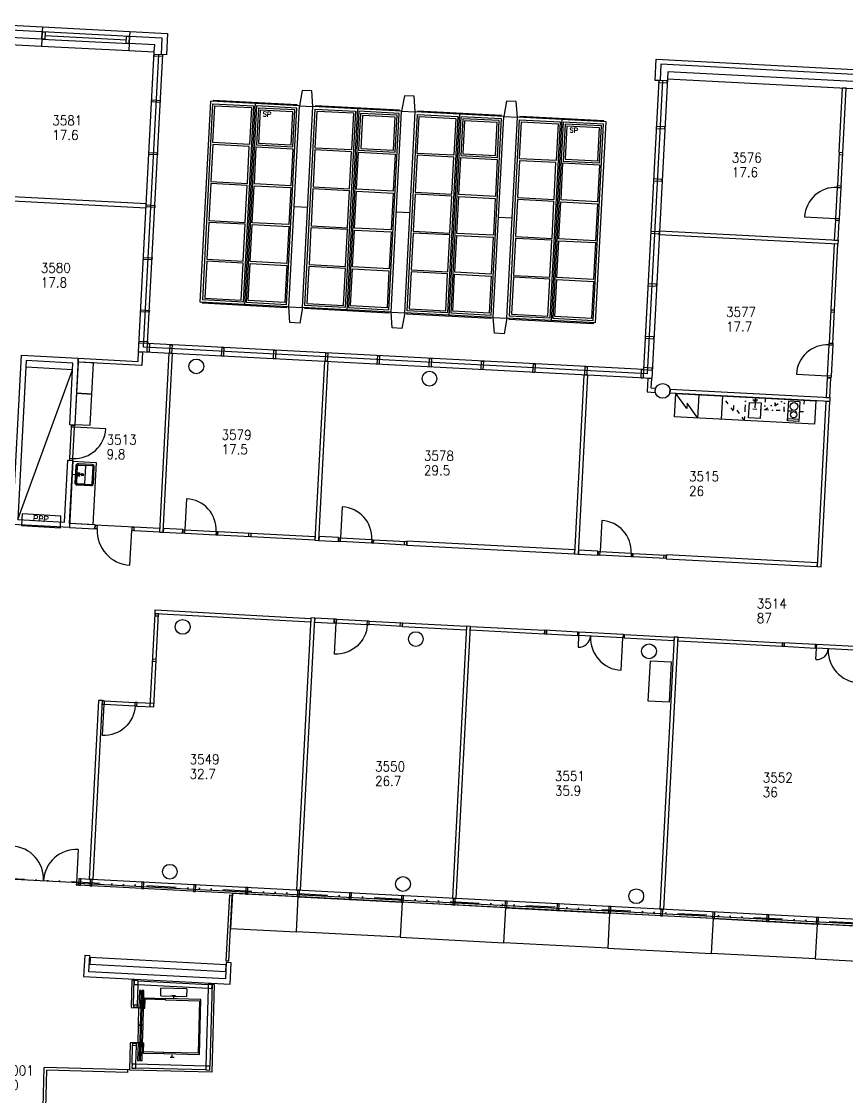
# Model space of a CAD drawing. Extents: x -405 to 153753, y -2585 to 66147.
# Drawn here: x 98557 to 119754, y 29366 to 56981 of the extents above; entities that cross this region are included whole.
import ezdxf

# ---------------------------------------------------------------- set-up
doc = ezdxf.new("R2010")
doc.units = 0
doc.header["$LTSCALE"] = 100
doc.header["$MEASUREMENT"] = 0
for name, pattern in [('KEL', [2.25, 1, -1.25]), ('PALOALUE', [13, 5, -2, 0, -2, 0, -2, 0, -2]), ('PKL', [3, 1, -1, 0, -1])]:
    doc.linetypes.add(name, pattern=pattern)
for name, color, linetype in [('ART1100T0', 7, 'CONTINUOUS'), ('ART1100T3', 7, 'CONTINUOUS'), ('ART1100TB', 7, 'CONTINUOUS'), ('M00402', 8, 'CONTINUOUS'), ('M06001', 7, 'CONTINUOUS'), ('M06037', 8, 'CONTINUOUS'), ('M06041', 8, 'CONTINUOUS'), ('M06051', 3, 'CONTINUOUS'), ('m06080', 8, 'CONTINUOUS'), ('M06081', 8, 'CONTINUOUS'), ('PALOOS', 1, 'PALOALUE')]:
    doc.layers.add(name, color=color, linetype=linetype)
doc.styles.add('ROMANS', font='romans.shx')
doc.styles.get("Standard").update_dxf_attribs({"font": 'simplex.shx'})

# ---------------------------------------------------------------- blocks, each defined once
blk = doc.blocks.new('av-kaappi')
at = {"layer": 'm06080'}
blk.add_lwpolyline([(1040, -540), (0, -540), (0, 0), (1040, 0)], close=True, dxfattribs=at)
blk = doc.blocks.new('aioa_huone')
at = {"layer": 'ART1100T0', "width": 0.9}
blk.add_attdef('HNENUM', (56, 73), '', height=250, dxfattribs=at)
at = {"layer": 'ART1100T3', "width": 0.9}
blk.add_attdef('HNEALA', (56, -302), '', height=250, dxfattribs=at)

msp = doc.modelspace()

# ---------------------------------------------------------------- linework, layer by layer
at = {"layer": 'M00402'}
for p, q in [((99869, 48037), (98671, 48100)), ((98466, 44185), (99869, 48037))]:
    msp.add_line(p, q, dxfattribs=at)
at = {"layer": 'M06001'}
for p, q in [((99094, 56845), (99087, 56715)), ((99094, 56845), (101341, 56727)), ((99157, 56619), (101255, 56509)), ((101341, 56727), (101334, 56597)), ((99078, 56530), (99068, 56350)), ((99068, 56350), (101315, 56233)), ((101325, 56412), (101315, 56233)), ((138506, 32824), (100021, 34841)), ((138512, 32944), (100028, 34961)), ((138503, 32774), (100019, 34791)), ((100182, 32995), (100153, 32446)), ((100182, 32995), (100312, 32988)), ((100319, 32933), (100309, 32753)), ((103804, 32750), (100319, 32933)), ((103795, 32570), (100309, 32753)), ((103804, 32750), (103795, 32570))]:
    msp.add_line(p, q, dxfattribs=at)
for points in [[(96488, 56981), (99094, 56845)], [(99078, 56530), (96471, 56667)], [(99087, 56715), (96481, 56852)], [(101341, 56727), (102310, 56676), (102281, 56127), (102151, 56134), (102173, 56553), (101334, 56597)], [(96462, 56487), (99068, 56350)], [(101315, 56233), (101969, 56198), (101979, 56378), (101325, 56412)], [(115151, 55508), (114748, 47808), (101566, 48499), (101969, 56198)], [(115028, 55459), (114634, 47934), (101692, 48613), (102086, 56137)], [(114929, 55464), (114539, 48039), (101797, 48707), (102186, 56132)], [(120258, 55605), (114986, 55882), (114964, 55462), (114834, 55469), (114862, 56018), (120265, 55735)], [(120248, 55421), (115161, 55687), (115151, 55508), (120239, 55241)], [(99925, 46612), (99795, 46619), (99878, 48207), (98680, 48270), (98466, 44185), (99664, 44122), (99747, 45710), (99877, 45704), (99787, 43986), (98329, 44062), (98557, 48406), (100015, 48330), (99925, 46612)], [(100153, 32446), (103918, 32249), (103947, 32798), (103817, 32805), (103795, 32385), (100290, 32569), (100312, 32988)]]:
    msp.add_lwpolyline(points, dxfattribs=at)
for points in [[(99078, 56530), (101325, 56412), (101334, 56597), (99087, 56715)], [(99153, 56526), (99078, 56530), (99087, 56715), (99162, 56711)], [(101325, 56412), (101250, 56416), (101259, 56601), (101334, 56597)], [(101966, 56143), (102186, 56132), (102183, 56082), (101964, 56094)], [(115148, 55453), (114929, 55464), (114926, 55414), (115146, 55403)], [(119745, 55267), (119645, 55272), (119559, 53624), (119659, 53619)], [(101905, 54965), (102124, 54954), (102122, 54904), (101902, 54915)], [(115087, 54274), (114867, 54286), (114864, 54236), (115084, 54224)], [(101834, 53617), (102054, 53605), (102051, 53556), (101831, 53567)], [(115016, 52926), (114796, 52938), (114794, 52888), (115013, 52876)], [(97166, 52435), (101759, 52194), (101765, 52294), (97171, 52535)], [(101763, 52269), (101983, 52257), (101980, 52207), (101761, 52219)], [(119440, 51367), (119540, 51362), (119566, 51861), (119467, 51867)], [(114945, 51578), (114726, 51589), (114723, 51540), (114943, 51528)], [(119535, 51262), (114941, 51503), (114947, 51603), (119540, 51362)], [(119535, 51262), (119435, 51268), (119347, 49580), (119447, 49575)], [(101693, 50921), (101912, 50909), (101910, 50859), (101690, 50871)], [(114875, 50230), (114655, 50241), (114652, 50191), (114872, 50180)], [(101622, 49572), (101842, 49561), (101839, 49511), (101619, 49523)], [(114804, 48882), (114584, 48893), (114582, 48843), (114801, 48832)], [(101580, 48769), (101800, 48757), (101797, 48707), (101577, 48719)], [(101785, 48487), (101797, 48707), (101847, 48705), (101835, 48485)], [(102365, 48457), (102376, 48677), (102426, 48674), (102415, 48454)], [(103698, 48387), (103709, 48607), (103759, 48604), (103748, 48385)], [(101666, 48494), (101647, 48144), (100010, 48230), (100015, 48330), (101553, 48249), (101566, 48499)], [(102099, 43865), (102199, 43859), (102440, 48453), (102340, 48458)], [(105031, 48317), (105042, 48537), (105092, 48534), (105081, 48315)], [(106364, 48247), (106376, 48467), (106426, 48465), (106414, 48245)], [(107697, 48178), (107709, 48397), (107759, 48395), (107747, 48175)], [(106098, 43655), (106198, 43650), (106439, 48244), (106339, 48249)], [(109030, 48108), (109042, 48327), (109092, 48325), (109080, 48105)], [(110364, 48038), (110375, 48258), (110425, 48255), (110414, 48035)], [(111697, 47968), (111708, 48188), (111758, 48185), (111747, 47965)], [(113030, 47898), (113042, 48118), (113091, 48115), (113080, 47896)], [(114762, 48078), (114542, 48089), (114539, 48039), (114759, 48028)], [(112764, 43306), (112864, 43301), (113105, 47894), (113005, 47899)], [(114478, 47822), (114490, 48042), (114539, 48039), (114528, 47820)], [(114648, 47813), (114629, 47464), (114839, 47453), (114844, 47553), (114735, 47558), (114748, 47808)], [(119228, 47323), (119328, 47318), (119354, 47817), (119255, 47822)], [(119323, 47218), (115219, 47433), (115224, 47533), (119328, 47318)], [(119001, 42979), (119101, 42974), (119323, 47218), (119223, 47223)], [(99787, 43986), (100442, 43952), (100447, 44051), (99792, 44086)], [(102099, 43865), (101450, 43899), (101456, 43999), (102104, 43965)], [(102204, 43959), (102199, 43859), (102698, 43833), (102703, 43933)], [(106098, 43655), (104456, 43741), (104461, 43841), (106104, 43755)], [(106204, 43750), (106198, 43650), (106698, 43624), (106703, 43724)], [(108460, 43631), (108455, 43532), (112764, 43306), (112770, 43406)], [(112869, 43400), (112864, 43301), (113363, 43274), (113369, 43374)], [(115126, 43282), (115121, 43182), (119001, 42979), (119006, 43079)], [(105993, 41648), (105988, 41549), (101989, 41768), (101994, 41867)], [(105627, 34667), (105727, 34662), (106094, 41653), (105994, 41658)], [(106094, 41653), (106088, 41553), (106588, 41527), (106593, 41626)], [(109993, 41448), (109988, 41348), (108345, 41434), (108351, 41534)], [(109627, 34458), (109727, 34453), (110093, 41443), (109993, 41448)], [(111996, 41343), (111990, 41243), (110088, 41343), (110093, 41443)], [(115326, 41169), (115321, 41069), (114047, 41136), (114053, 41235)], [(114960, 34178), (115059, 34173), (115426, 41164), (115326, 41169)], [(118102, 41023), (118097, 40923), (115421, 41064), (115426, 41164)], [(100295, 34947), (100395, 34942), (100635, 39535), (100535, 39541)], [(100019, 34791), (100069, 34789), (100078, 34958), (100028, 34961)], [(100311, 34776), (100361, 34773), (100370, 34943), (100320, 34946)], [(101644, 34706), (101694, 34703), (101703, 34873), (101653, 34876)], [(102977, 34636), (103027, 34633), (103036, 34803), (102986, 34806)], [(104310, 34566), (104360, 34564), (104369, 34733), (104319, 34736)], [(105643, 34496), (105693, 34494), (105702, 34664), (105652, 34666)], [(106977, 34426), (107027, 34424), (107035, 34594), (106986, 34596)], [(108310, 34357), (108360, 34354), (108369, 34524), (108319, 34526)], [(109643, 34287), (109693, 34284), (109702, 34454), (109652, 34457)], [(110976, 34217), (111026, 34214), (111035, 34384), (110985, 34387)], [(112309, 34147), (112359, 34144), (112368, 34314), (112318, 34317)], [(113643, 34077), (113692, 34075), (113701, 34244), (113651, 34247)], [(114976, 34007), (115026, 34005), (115035, 34174), (114985, 34177)], [(116309, 33937), (116359, 33935), (116368, 34105), (116318, 34107)], [(117697, 33865), (117747, 33862), (117756, 34032), (117706, 34034)], [(118975, 33798), (119025, 33795), (119034, 33965), (118984, 33967)], [(101452, 32243), (101551, 32240), (101554, 32340), (101454, 32343)], [(103350, 32146), (103450, 32144), (103452, 32243), (103352, 32246)], [(101436, 31661), (101536, 31658), (101538, 31708), (101438, 31711)], [(101411, 30681), (101511, 30679), (101512, 30729), (101412, 30731)], [(101395, 30097), (101495, 30094), (101498, 30194), (101398, 30197)], [(103295, 30047), (103395, 30044), (103397, 30144), (103297, 30147)]]:
    msp.add_lwpolyline(points, close=True, dxfattribs=at)
for centre in [(103048, 48121), (109040, 47807), (115032, 47493), (102697, 41430), (108689, 41116), (114681, 40802), (102368, 35139), (108359, 34825), (114351, 34511)]:
    msp.add_circle(centre, 190, dxfattribs=at)
at = {"layer": 'M06037'}
for p, q in [((100447, 44051), (101456, 43999)), ((100022, 34851), (98224, 34945)), ((102135, 31951), (102140, 32147)), ((102804, 32129), (102140, 32147)), ((102804, 32129), (102799, 31934)), ((102135, 31951), (102799, 31934)), ((102468, 31964), (102466, 31904)), ((101376, 31648), (101576, 31642)), ((101552, 30743), (101352, 30748)), ((102426, 30375), (102428, 30435)), ((98914, 21590), (99137, 30107)), ((101334, 30050), (99137, 30107)), ((98985, 21650), (99205, 30039)), ((101280, 29985), (99205, 30039)), ((101280, 30050), (101280, 29985))]:
    msp.add_line(p, q, dxfattribs=at)
at = {"layer": 'M06037', "ltscale": 3}
for p, q in [((102417, 31965), (102518, 31963)), ((101609, 31196), (101564, 31198)), ((101609, 31186), (101564, 31188)), ((101679, 31195), (101634, 31196)), ((101679, 31185), (101634, 31186)), ((102375, 30376), (102476, 30373))]:
    msp.add_line(p, q, dxfattribs=at)
at = {"layer": 'M06037'}
for points in [[(103810, 32855), (103884, 32851), (103973, 34533), (103898, 34537)], [(101576, 31642), (101621, 31641), (101633, 32091), (101588, 32092)], [(101646, 31641), (101691, 31639), (101703, 32089), (101658, 32090)], [(101691, 31639), (101726, 31638), (101732, 31863), (101697, 31864)], [(101722, 31896), (102247, 31882), (102246, 31850), (101721, 31864)], [(101540, 30293), (101585, 30292), (101597, 30742), (101552, 30743)], [(101610, 30291), (101655, 30290), (101667, 30740), (101622, 30741)], [(101661, 30515), (101696, 30514), (101702, 30739), (101667, 30740)], [(101684, 30482), (102210, 30468), (102211, 30500), (101685, 30514)]]:
    msp.add_lwpolyline(points, close=True, dxfattribs=at)
at = {"layer": 'M06037', "ltscale": 3}
for points in [[(102210, 30468), (103127, 30444), (103165, 31858), (102247, 31882), (102247, 31882)], [(102246, 31850), (103131, 31827), (103096, 30477), (102211, 30500)], [(101564, 31198), (101576, 31642), (101576, 31642)], [(101621, 31641), (101621, 31641), (101609, 31196)], [(101646, 31641), (101646, 31641), (101634, 31196)], [(101679, 31195), (101691, 31639), (101691, 31639)], [(101552, 30743), (101552, 30743), (101564, 31188)], [(101609, 31186), (101597, 30742), (101597, 30742)], [(101634, 31186), (101622, 30741), (101622, 30741)], [(101667, 30740), (101667, 30740), (101679, 31185)]]:
    msp.add_lwpolyline(points, dxfattribs=at)
at = {"layer": 'M06041'}
for p, q in [((101864, 39379), (101989, 41768)), ((101956, 39374), (102081, 41763)), ((101521, 39397), (101956, 39374)), ((101526, 39489), (101961, 39466)), ((101381, 31662), (101399, 32352)), ((101339, 30043), (101357, 30733))]:
    msp.add_line(p, q, dxfattribs=at)
at = {"layer": 'M06041', "linetype": 'Continuous'}
for p, q in [((101454, 32351), (101399, 32352)), ((101438, 31711), (101455, 32378)), ((101554, 32340), (103352, 32246)), ((101538, 31708), (101551, 32240)), ((101551, 32240), (103350, 32146)), ((103350, 32146), (103297, 30147)), ((103453, 32273), (103397, 30144)), ((103507, 32242), (103448, 29988)), ((103507, 32242), (103452, 32243)), ((101398, 30197), (101411, 30681)), ((101498, 30194), (101511, 30679)), ((103297, 30147), (101498, 30194)), ((103448, 29988), (101339, 30043)), ((103295, 30047), (101495, 30094))]:
    msp.add_line(p, q, dxfattribs=at)
at = {"layer": 'M06041'}
for points in [[(101989, 41717), (102081, 41712), (102084, 41762), (101992, 41767)], [(101925, 40548), (102017, 40543), (102020, 40593), (101928, 40598)]]:
    msp.add_lwpolyline(points, close=True, dxfattribs=at)
at = {"layer": 'M06051'}
for p, q in [((103149, 49770), (103420, 54933)), ((105697, 54814), (103420, 54933)), ((104560, 54899), (104287, 49686)), ((105426, 49651), (105697, 54814)), ((105776, 49633), (106046, 54796)), ((108323, 54676), (106046, 54796)), ((107186, 54761), (106913, 49548)), ((108053, 49513), (108323, 54676)), ((108402, 49495), (108673, 54658)), ((110950, 54539), (108673, 54658)), ((109813, 54623), (109539, 49410)), ((110679, 49376), (110950, 54539)), ((110679, 49376), (110950, 54539)), ((111029, 49357), (111299, 54520)), ((113576, 54401), (111299, 54520)), ((112439, 54486), (112166, 49273)), ((113306, 49238), (113576, 54401)), ((119566, 53614), (119522, 52765)), ((119658, 53609), (119566, 53614)), ((119613, 52760), (119658, 53609)), ((119563, 53564), (119655, 53559)), ((119519, 52721), (119522, 52765)), ((119522, 52765), (119613, 52760)), ((119522, 52765), (119613, 52760)), ((119613, 52760), (119611, 52716)), ((119477, 51921), (119519, 52721)), ((119519, 52721), (119611, 52716)), ((119611, 52716), (119569, 51916)), ((105562, 52232), (105911, 52214)), ((108188, 52095), (108538, 52076)), ((110814, 51957), (111164, 51939)), ((118677, 51963), (119477, 51921)), ((119475, 51876), (119477, 51921)), ((119569, 51916), (119477, 51921)), ((119567, 51871), (119475, 51876)), ((119569, 51916), (119567, 51871)), ((119354, 49569), (119310, 48721)), ((119352, 49520), (119443, 49515)), ((119446, 49565), (119354, 49569)), ((119402, 48716), (119446, 49565)), ((119265, 47876), (119307, 48676)), ((119307, 48676), (119310, 48721)), ((119307, 48676), (119399, 48671)), ((119310, 48721), (119402, 48716)), ((119310, 48721), (119402, 48716)), ((119399, 48671), (119357, 47871)), ((119402, 48716), (119399, 48671)), ((118466, 47918), (119265, 47876)), ((119263, 47832), (119265, 47876)), ((119355, 47827), (119263, 47832)), ((119357, 47871), (119265, 47876)), ((119357, 47871), (119355, 47827)), ((99830, 46563), (99788, 45763)), ((99832, 46607), (99830, 46563)), ((99922, 46558), (99830, 46563)), ((99924, 46602), (99832, 46607)), ((99880, 45758), (99922, 46558)), ((99922, 46558), (99924, 46602)), ((100722, 46516), (99922, 46558)), ((99788, 45763), (99786, 45718)), ((99786, 45718), (99878, 45714)), ((99788, 45763), (99880, 45758)), ((99878, 45714), (99880, 45758)), ((102799, 44722), (102757, 43922)), ((106799, 44513), (106757, 43713)), ((100452, 43951), (100457, 44043)), ((100501, 43948), (100452, 43951)), ((100457, 44043), (100506, 44040)), ((100501, 43948), (100506, 44040)), ((101396, 43994), (101391, 43902)), ((101396, 43994), (101445, 43991)), ((101445, 43991), (101440, 43899)), ((102708, 43833), (102713, 43925)), ((102713, 43925), (102757, 43922)), ((102753, 43830), (102757, 43922)), ((102757, 43922), (103557, 43880)), ((113465, 44163), (113423, 43363)), ((101344, 43012), (101391, 43902)), ((101440, 43899), (101391, 43902)), ((102753, 43830), (102708, 43833)), ((103552, 43789), (102753, 43830)), ((103557, 43880), (103552, 43789)), ((103597, 43786), (103552, 43789)), ((103557, 43880), (103602, 43878)), ((103602, 43878), (103597, 43786)), ((103597, 43786), (103602, 43878)), ((104446, 43742), (103597, 43786)), ((103602, 43878), (104451, 43834)), ((104396, 43744), (104401, 43836)), ((104451, 43834), (104446, 43742)), ((106708, 43623), (106712, 43715)), ((106712, 43715), (106757, 43713)), ((106752, 43621), (106757, 43713)), ((106757, 43713), (107557, 43671)), ((107557, 43671), (107552, 43579)), ((107557, 43671), (107601, 43668)), ((107601, 43668), (107596, 43577)), ((107596, 43577), (107601, 43668)), ((107601, 43668), (108450, 43624)), ((106752, 43621), (106708, 43623)), ((107552, 43579), (106752, 43621)), ((107596, 43577), (107552, 43579)), ((108445, 43532), (107596, 43577)), ((108395, 43535), (108400, 43627)), ((108450, 43624), (108445, 43532)), ((113373, 43274), (113378, 43366)), ((113378, 43366), (113423, 43363)), ((113418, 43272), (113423, 43363)), ((113423, 43363), (114223, 43321)), ((113418, 43272), (113373, 43274)), ((114218, 43230), (113418, 43272)), ((114223, 43321), (114218, 43230)), ((114262, 43227), (114218, 43230)), ((114223, 43321), (114267, 43319)), ((114267, 43319), (114262, 43227)), ((114262, 43227), (114267, 43319)), ((115111, 43183), (114262, 43227)), ((114267, 43319), (115116, 43275)), ((115061, 43185), (115066, 43277)), ((115116, 43275), (115111, 43183)), ((106603, 41626), (106598, 41534)), ((106598, 41534), (106643, 41532)), ((106601, 40732), (106643, 41532)), ((106647, 41624), (106603, 41626)), ((106647, 41624), (106643, 41532)), ((106643, 41532), (107442, 41490)), ((106647, 41624), (107447, 41582)), ((107442, 41490), (107447, 41582)), ((107442, 41490), (107487, 41487)), ((107492, 41579), (107447, 41582)), ((107487, 41487), (107492, 41579)), ((107487, 41487), (107492, 41579)), ((108336, 41443), (107487, 41487)), ((107492, 41579), (108341, 41535)), ((108286, 41446), (108291, 41537)), ((108341, 41535), (108336, 41443)), ((112006, 41343), (112001, 41251)), ((112001, 41251), (112850, 41206)), ((112854, 41298), (112006, 41343)), ((112051, 41248), (112055, 41340)), ((112850, 41206), (112854, 41298)), ((112850, 41206), (112854, 41298)), ((112879, 41205), (112850, 41206)), ((112854, 41298), (112884, 41297)), ((112864, 40908), (112879, 41205)), ((112879, 41205), (112884, 41297)), ((114008, 41146), (112879, 41205)), ((114013, 41238), (112884, 41297)), ((114013, 41238), (114008, 41146)), ((114013, 41238), (114043, 41236)), ((114043, 41236), (114038, 41144)), ((113965, 40314), (114008, 41146)), ((114038, 41144), (114008, 41146)), ((118112, 41023), (118107, 40931)), ((118107, 40931), (118956, 40886)), ((118961, 40978), (118112, 41023)), ((118157, 40928), (118162, 41020)), ((118956, 40886), (118961, 40978)), ((118956, 40886), (118961, 40978)), ((118986, 40885), (118956, 40886)), ((118961, 40978), (118991, 40977)), ((118970, 40588), (118986, 40885)), ((118986, 40885), (118991, 40977)), ((120115, 40826), (118986, 40885)), ((120120, 40918), (118991, 40977)), ((100637, 39535), (100633, 39443)), ((100682, 39533), (100637, 39535)), ((100682, 39533), (100677, 39441)), ((100682, 39533), (101482, 39491)), ((101477, 39399), (101482, 39491)), ((101526, 39489), (101482, 39491)), ((100633, 39443), (100677, 39441)), ((100635, 38641), (100677, 39441)), ((100677, 39441), (101477, 39399)), ((101477, 39399), (101521, 39397)), ((101521, 39397), (101526, 39489)), ((100012, 35708), (99968, 34864)), ((99968, 34864), (99964, 34794)), ((99968, 34864), (100012, 34862)), ((100012, 34862), (100009, 34792)), ((100009, 34792), (99964, 34794))]:
    msp.add_line(p, q, dxfattribs=at)
for points in [[(106046, 54796), (106017, 55198), (105768, 55211), (105697, 54814)], [(108673, 54658), (108644, 55060), (108394, 55073), (108323, 54676)], [(104515, 54816), (104251, 49773), (103213, 49827), (103477, 54870)], [(104413, 53820), (103474, 53869), (103524, 54818), (104463, 54768)], [(104595, 54812), (104331, 49768), (105370, 49714), (105634, 54757)], [(104593, 53810), (105532, 53761), (105581, 54710), (104643, 54759)], [(104645, 53858), (105484, 53814), (105529, 54663), (104690, 54706)], [(107142, 54678), (106877, 49635), (105839, 49689), (106103, 54733)], [(107040, 53682), (106101, 53731), (106151, 54680), (107089, 54631)], [(111299, 54520), (111270, 54922), (111021, 54935), (110950, 54539)], [(107222, 54674), (106957, 49631), (107996, 49576), (108260, 54619)], [(107219, 53673), (108158, 53623), (108208, 54572), (107269, 54621)], [(107272, 53720), (108111, 53676), (108155, 54525), (107316, 54569)], [(109768, 54540), (109504, 49497), (108465, 49552), (108730, 54595)], [(109666, 53544), (108727, 53594), (108777, 54542), (109716, 54493)], [(109848, 54536), (109584, 49493), (110622, 49439), (110887, 54482)], [(109846, 53535), (110784, 53486), (110834, 54435), (109895, 54484)], [(109898, 53582), (110737, 53538), (110782, 54387), (109943, 54431)], [(112395, 54403), (112130, 49360), (111092, 49414), (111356, 54457)], [(112292, 53407), (111354, 53456), (111403, 54405), (112342, 54356)], [(112474, 54399), (112210, 49356), (113249, 49301), (113513, 54344)], [(112472, 53397), (113411, 53348), (113460, 54297), (112522, 54346)], [(112525, 53445), (113363, 53401), (113408, 54250), (112569, 54294)], [(104361, 52821), (104410, 53770), (103472, 53819), (103422, 52870)], [(104541, 52812), (104590, 53760), (105529, 53711), (105479, 52762)], [(106987, 52683), (107037, 53632), (106098, 53681), (106048, 52733)], [(107167, 52674), (107217, 53623), (108155, 53574), (108106, 52625)], [(109614, 52546), (109663, 53495), (108725, 53544), (108675, 52595)], [(109793, 52536), (109843, 53485), (110782, 53436), (110732, 52487)], [(112240, 52408), (112290, 53357), (111351, 53406), (111301, 52457)], [(112420, 52399), (112469, 53347), (113408, 53298), (113358, 52350)], [(103370, 51872), (104308, 51822), (104358, 52771), (103419, 52820)], [(105427, 51764), (104488, 51813), (104538, 52762), (105477, 52713)], [(105996, 51734), (106935, 51685), (106985, 52634), (106046, 52683)], [(108053, 51626), (107115, 51675), (107164, 52624), (108103, 52575)], [(108623, 51596), (109561, 51547), (109611, 52496), (108672, 52545)], [(110680, 51489), (109741, 51538), (109791, 52486), (110729, 52437)], [(111249, 51459), (112188, 51410), (112237, 52358), (111299, 52407)], [(113306, 51351), (112367, 51400), (112417, 52349), (113356, 52300)], [(103317, 50873), (104256, 50824), (104306, 51773), (103367, 51822)], [(105375, 50765), (104436, 50814), (104486, 51763), (105424, 51714)], [(105944, 50735), (106882, 50686), (106932, 51635), (105994, 51684)], [(108001, 50628), (107062, 50677), (107112, 51625), (108051, 51576)], [(108570, 50598), (109509, 50549), (109559, 51497), (108620, 51546)], [(110627, 50490), (109689, 50539), (109738, 51488), (110677, 51439)], [(111197, 50460), (112135, 50411), (112185, 51360), (111246, 51409)], [(113254, 50352), (112315, 50402), (112365, 51350), (113303, 51301)], [(103265, 49874), (104204, 49825), (104253, 50774), (103315, 50823)], [(105322, 49767), (104384, 49816), (104433, 50765), (105372, 50715)], [(105891, 49737), (106830, 49688), (106880, 50636), (105941, 50685)], [(107949, 49629), (107010, 49678), (107060, 50627), (107998, 50578)], [(108518, 49599), (109457, 49550), (109506, 50499), (108568, 50548)], [(110575, 49491), (109636, 49541), (109686, 50489), (110625, 50440)], [(111144, 49461), (112083, 49412), (112133, 50361), (111194, 50410)], [(113201, 49354), (112263, 49403), (112312, 50352), (113251, 50302)], [(105776, 49633), (105705, 49236), (105455, 49249), (105426, 49651)], [(108402, 49495), (108331, 49098), (108082, 49111), (108053, 49513)], [(111029, 49357), (110958, 48961), (110708, 48974), (110679, 49376)]]:
    msp.add_lwpolyline(points, close=True, dxfattribs=at)
for points in [[(105637, 54817), (105638, 54842), (103481, 54955), (103480, 54930)], [(108263, 54679), (108265, 54704), (106108, 54817), (106106, 54792)], [(110890, 54542), (110891, 54567), (108734, 54680), (108733, 54655)], [(113516, 54404), (113517, 54429), (111360, 54542), (111359, 54517)], [(105426, 49651), (103149, 49770)], [(105366, 49654), (105365, 49629), (103208, 49742), (103209, 49767)], [(108053, 49513), (105776, 49633)], [(107993, 49516), (107991, 49492), (105834, 49605), (105836, 49630)], [(110679, 49376), (108402, 49495)], [(110619, 49379), (110618, 49354), (108461, 49467), (108462, 49492)], [(113306, 49238), (111029, 49357)], [(113246, 49241), (113244, 49216), (111087, 49329), (111089, 49354)]]:
    msp.add_lwpolyline(points, dxfattribs=at)
for centre, major_axis, start_param, end_param in [((119477, 51921), (-566, 566), -0.837758, 0.733038), ((119265, 47876), (-566, 566), -0.837758, 0.733038), ((99922, 46558), (-566, 566), 2.303835, 3.874631), ((102757, 43922), (-566, 566), 3.874631, 5.445427), ((106757, 43713), (-566, 566), 3.874631, 5.445427), ((101391, 43902), (630, 630), 2.303835, 3.874631), ((113423, 43363), (-566, 566), 3.874631, 5.445427), ((112879, 41205), (-210, 210), 2.303835, 3.874631), ((114008, 41146), (589, 589), 2.303835, 3.874631), ((118986, 40885), (-210, 210), 2.303835, 3.874631), ((120115, 40826), (589, 589), 2.303835, 3.874631), ((98279, 34952), (598, 598), 5.445427, 7.016224), ((99968, 34864), (-598, 598), -0.837758, 0.733038)]:
    msp.add_ellipse(centre, major_axis=major_axis, ratio=1, start_param=start_param, end_param=end_param, dxfattribs=at)
at = {"layer": 'M06051', "extrusion": (0, 0, -1)}
for centre in [(106643, 41532), (100677, 39441)]:
    msp.add_ellipse(centre, major_axis=(566, 566), ratio=1, start_param=0.837758, end_param=2.408554, dxfattribs=at)
at = {"layer": 'm06080'}
for p, q in [((115649, 47040), (115368, 47425)), ((115936, 46795), (115968, 47394)), ((116567, 47362), (116535, 46763)), ((117472, 47251), (117343, 47258)), ((117444, 47221), (117365, 47225)), ((117416, 47318), (117402, 47060)), ((115656, 47180), (115649, 47040)), ((115936, 46795), (115656, 47180))]:
    msp.add_line(p, q, dxfattribs=at)
at = {"layer": 'm06080', "linetype": 'KEL'}
for p, q in [((116847, 46977), (116567, 47362)), ((116854, 47117), (116847, 46977)), ((117135, 46732), (116854, 47117)), ((117135, 46732), (117150, 47031))]:
    msp.add_line(p, q, dxfattribs=at)
at = {"layer": 'm06080', "linetype": 'PKL'}
for p, q in [((117150, 47031), (117166, 47331)), ((117665, 47305), (117650, 47005)), ((117915, 47112), (118165, 47279)), ((118149, 46979), (118165, 47279)), ((118664, 47252), (118648, 46953)), ((118648, 46953), (117150, 47031)), ((117650, 47005), (117919, 47182)), ((117919, 47182), (117915, 47112))]:
    msp.add_line(p, q, dxfattribs=at)
at = {"layer": 'm06080'}
for points in [[(100409, 48209), (100010, 48230), (99968, 47431), (100367, 47410)], [(100367, 47410), (99968, 47431), (99926, 46632), (100325, 46611)], [(118932, 46638), (115337, 46826), (115368, 47425), (118964, 47237)], [(118529, 46709), (118242, 46724), (118268, 47233), (118556, 47218)], [(117538, 46782), (117238, 46798), (117259, 47197), (117559, 47182)], [(118529, 46709), (118242, 46724), (118245, 46782), (118532, 46767)], [(100475, 45652), (100392, 44054), (99792, 44086), (99876, 45684)], [(103928, 33685), (105621, 33596), (105668, 34495), (103975, 34584)], [(108288, 33457), (105621, 33596), (105668, 34495), (108335, 34355)], [(108288, 33457), (110954, 33317), (111001, 34216), (108335, 34355)], [(113620, 33177), (110954, 33317), (111001, 34216), (113667, 34076)], [(113620, 33177), (116287, 33037), (116334, 33936), (113667, 34076)], [(118953, 32898), (116287, 33037), (116334, 33936), (119000, 33796)], [(118953, 32898), (121589, 32759), (121637, 33658), (119000, 33796)]]:
    msp.add_lwpolyline(points, close=True, dxfattribs=at)
for centre, radius in [((118405, 47092), 100), ((118396, 46880), 82.7)]:
    msp.add_circle(centre, radius, dxfattribs=at)
at = {"layer": 'M06081'}
for p, q in [((99859, 45354), (100078, 45342)), ((100009, 45394), (100004, 45298)), ((100045, 45392), (100040, 45296))]:
    msp.add_line(p, q, dxfattribs=at)
for points in [[(100420, 45545), (100397, 45106, -0.414214), (100333, 45049), (99994, 45067, -0.414214), (99937, 45130), (99960, 45569, -0.414214), (100023, 45626), (100363, 45608, -0.414214)], [(100390, 45546), (100367, 45107, -0.414214), (100335, 45079), (99996, 45096, -0.414214), (99967, 45128), (99990, 45567, -0.414214), (100022, 45596), (100361, 45578, -0.414214)], [(100200, 45556), (100177, 45117, -0.414214), (100155, 45098), (99996, 45106, -0.414214), (99977, 45127), (100000, 45567, -0.414214), (100021, 45586), (100181, 45577, -0.414214)]]:
    msp.add_lwpolyline(points, format="xyb", close=True, dxfattribs=at)
msp.add_lwpolyline([(98558, 44030), (99556, 43978), (99572, 44278), (98573, 44330)], close=True, dxfattribs=at)
for radius in [30, 25]:
    msp.add_circle((100118, 45340), radius, dxfattribs=at)
at = {"layer": 'PALOOS', "linetype": 'PALOALUE', "ltscale": 1.5}
msp.add_line((97884, 34988), (138208, 32875), dxfattribs=at)

# ---------------------------------------------------------------- block references
at = {"layer": 'ART1100TB'}
for p, values in [((99293, 54242), {'HNENUM': '3581', 'HNEALA': '17.6'}), ((116751, 53287), {'HNENUM': '3576', 'HNEALA': '17.6'}), ((98997, 50454), {'HNENUM': '3580', 'HNEALA': '17.8'}), ((116602, 49321), {'HNENUM': '3577', 'HNEALA': '17.7'}), ((103642, 46165), {'HNENUM': '3579', 'HNEALA': '17.5'}), ((100688, 46041), {'HNENUM': '3513', 'HNEALA': '9.8'}), ((108841, 45628), {'HNENUM': '3578', 'HNEALA': '29.5'}), ((115652, 45097), {'HNENUM': '3515', 'HNEALA': '26'}), ((117393, 41831), {'HNENUM': '3514', 'HNEALA': '87'}), ((102819, 37829), {'HNENUM': '3549', 'HNEALA': '32.7'}), ((107586, 37645), {'HNENUM': '3550', 'HNEALA': '26.7'}), ((112206, 37398), {'HNENUM': '3551', 'HNEALA': '35.9'}), ((117547, 37360), {'HNENUM': '3552', 'HNEALA': '36'}), ((98044, 29836), {'HNENUM': '3001', 'HNEALA': '40'})]:
    msp.add_blockref('aioa_huone', p, dxfattribs=at).add_auto_attribs(values)
at = {"layer": 'm06080', "rotation": 267.0000000000622}
msp.add_blockref('av-kaappi', (115253, 40533), dxfattribs=at)

# ---------------------------------------------------------------- texts
at = {"layer": 'M06081', "style": 'ROMANS'}
msp.add_text('PPP', height=150, rotation=357, dxfattribs=at).set_placement((98848, 44143))
at = {"layer": 'PALOOS', "char_height": 125, "width": 1277.63, "attachment_point": 1, "rotation": 357, "style": 'ROMANS'}
for insert in [(104760, 54668), (112640, 54255)]:
    msp.add_mtext('SP', dxfattribs=dict(at, insert=insert))

doc.saveas('drawing.dxf')
